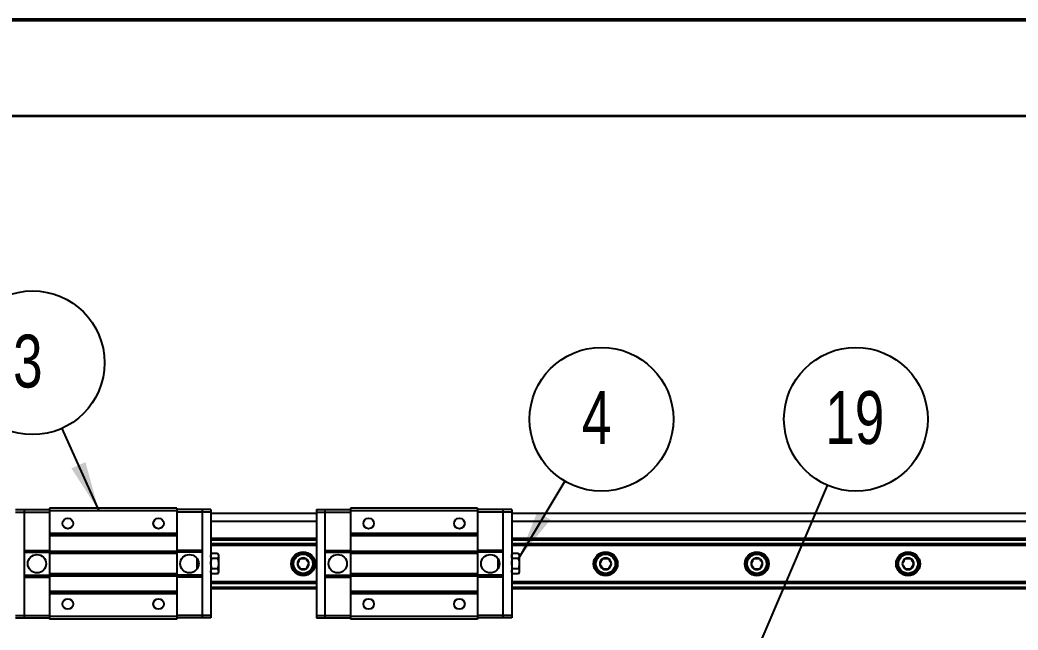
# Model space of a CAD drawing. Header units: millimetres. Extents: x 0 to 279, y 0 to 216.
# Drawn here: x 118.9 to 184.9, y 175.5 to 215.9 of the extents above; entities that cross this region are included whole.
import ezdxf

# ---------------------------------------------------------------- set-up
doc = ezdxf.new("R2010")
doc.units = ezdxf.units.MM
doc.layers.add('DIM', color=1, linetype='Continuous')
doc.layers.add('PAGE_BORDER', color=7, linetype='Continuous')
doc.styles.add('SLDTEXTSTYLE0', font='TXT', dxfattribs={"width": 0.75})
doc.dimstyles.new('SLDDIMSTYLE0', dxfattribs={"dimtxt": 0.18, "dimasz": 3.302, "dimexe": 0, "dimexo": 0.0625, "dimgap": 0, "dimtad": 0, "dimtih": 1, "dimtoh": 1, "dimdec": 0, "dimrnd": 1e-09, "dimzin": 0, "dimdsep": 46, "dimtxsty": 'Standard', "dimsah": 1, "dimcen": 0.09, "dimadec": 0, "dimazin": 0, "dimtfac": 3.302, "dimtdec": 0, "dimtofl": 0, "dimtmove": 0, "dimatfit": 3, "dimfxl": 0, "dimfrac": 2, "dimtolj": 1, "dimtzin": 0, "dimarcsym": 0})

# ---------------------------------------------------------------- blocks, each defined once
blk = doc.blocks.new('SW_NOTE_9')
at = {"layer": 'DIM', "color": 0}
blk.add_circle((-1.94, 4.342), 4.755, dxfattribs=at)
at = {"layer": 'DIM', "color": 0, "insert": (-3.233, 6.205), "char_height": 3.5, "attachment_point": 1, "style": 'SLDTEXTSTYLE0'}
blk.add_mtext('3', dxfattribs=at)
blk = doc.blocks.new('SW_NOTE_10')
at = {"layer": 'DIM', "color": 0}
blk.add_circle((2.433, 4.086), 4.755, dxfattribs=at)
at = {"layer": 'DIM', "color": 0, "insert": (1.14, 5.949), "char_height": 3.5, "attachment_point": 1, "style": 'SLDTEXTSTYLE0'}
blk.add_mtext('4', dxfattribs=at)
blk = doc.blocks.new('SW_NOTE_21')
at = {"layer": 'DIM', "color": 0}
blk.add_circle((1.868, 4.373), 4.755, dxfattribs=at)
at = {"layer": 'DIM', "color": 0, "insert": (1.798, 6.236), "char_height": 3.5, "attachment_point": 2, "style": 'SLDTEXTSTYLE0'}
blk.add_mtext('19', dxfattribs=at)

msp = doc.modelspace()

# ---------------------------------------------------------------- linework, layer by layer
at = {"color": 7, "linetype": 'Continuous', "lineweight": 50}
msp.add_line((0, 215.9), (279.4, 215.9), dxfattribs=at)
at = {"color": 7, "linetype": 'Continuous', "lineweight": 25}
for p, q in [((118.613, 183.504), (119.196, 183.504)), ((119.196, 183.504), (120.863, 183.504)), ((119.196, 183.34), (119.196, 183.504)), ((129.28, 183.588), (120.863, 183.588)), ((120.863, 183.588), (120.863, 183.421)), ((129.28, 183.588), (129.28, 183.421)), ((130.946, 183.504), (129.28, 183.504)), ((130.946, 183.504), (130.946, 183.34)), ((131.53, 183.504), (130.946, 183.504)), ((131.53, 183.504), (131.53, 183.34)), ((138.504, 183.504), (139.087, 183.504)), ((138.504, 183.504), (138.504, 183.34)), ((139.087, 183.504), (140.754, 183.504)), ((139.087, 183.34), (139.087, 183.504)), ((149.17, 183.588), (140.754, 183.588)), ((140.754, 183.588), (140.754, 183.421)), ((149.17, 183.588), (149.17, 183.421)), ((150.837, 183.504), (149.17, 183.504)), ((150.837, 183.504), (150.837, 183.34)), ((151.42, 183.504), (150.837, 183.504)), ((151.42, 183.504), (151.42, 183.34)), ((118.613, 183.34), (119.196, 183.34)), ((119.196, 183.34), (120.863, 183.34)), ((119.196, 180.804), (119.196, 183.34)), ((129.28, 183.421), (120.863, 183.421)), ((120.863, 183.421), (120.863, 181.921)), ((129.28, 183.421), (129.28, 181.921)), ((130.946, 183.34), (129.28, 183.34)), ((130.946, 183.34), (130.946, 180.804)), ((131.53, 183.34), (130.946, 183.34)), ((131.53, 183.34), (131.53, 176.502)), ((138.504, 183.254), (131.53, 183.254)), ((138.504, 183.34), (139.087, 183.34)), ((138.504, 183.34), (138.504, 176.502)), ((139.087, 183.34), (140.754, 183.34)), ((139.087, 180.804), (139.087, 183.34)), ((149.17, 183.421), (140.754, 183.421)), ((140.754, 183.421), (140.754, 181.921)), ((149.17, 183.421), (149.17, 181.921)), ((150.837, 183.34), (149.17, 183.34)), ((150.837, 183.34), (150.837, 180.804)), ((151.42, 183.34), (150.837, 183.34)), ((151.42, 183.34), (151.42, 176.502)), ((240.966, 183.254), (151.42, 183.254)), ((129.28, 181.921), (120.863, 181.921)), ((120.863, 181.921), (120.863, 181.888)), ((129.28, 181.888), (120.863, 181.888)), ((120.863, 181.888), (120.863, 181.769)), ((129.28, 181.769), (120.863, 181.769)), ((120.863, 181.769), (120.863, 180.74)), ((129.28, 181.921), (129.28, 181.888)), ((129.28, 181.888), (129.28, 181.769)), ((129.28, 181.769), (129.28, 180.74)), ((138.504, 181.588), (131.53, 181.588)), ((138.504, 181.536), (131.53, 181.536)), ((149.17, 181.921), (140.754, 181.921)), ((140.754, 181.921), (140.754, 181.888)), ((149.17, 181.888), (140.754, 181.888)), ((140.754, 181.888), (140.754, 181.769)), ((149.17, 181.769), (140.754, 181.769)), ((140.754, 181.769), (140.754, 180.74)), ((149.17, 181.921), (149.17, 181.888)), ((149.17, 181.888), (149.17, 181.769)), ((149.17, 181.769), (149.17, 180.74)), ((236.259, 181.588), (151.42, 181.588)), ((236.176, 181.536), (151.42, 181.536)), ((138.504, 181.229), (131.53, 181.229)), ((138.504, 181.193), (131.53, 181.193)), ((138.504, 181.127), (131.53, 181.127)), ((234.966, 181.229), (151.42, 181.229)), ((234.966, 181.193), (151.42, 181.193)), ((234.966, 181.127), (151.42, 181.127)), ((119.196, 180.804), (120.863, 180.804)), ((119.196, 180.688), (119.196, 180.804)), ((119.196, 180.688), (120.863, 180.688)), ((119.196, 179.154), (119.196, 180.688)), ((129.28, 180.74), (120.863, 180.74)), ((120.863, 180.74), (120.863, 180.72)), ((120.863, 180.688), (120.863, 180.72)), ((120.863, 180.64), (120.863, 180.688)), ((120.863, 180.64), (120.863, 180.621)), ((129.28, 180.621), (120.863, 180.621)), ((120.863, 180.621), (120.863, 180.588)), ((129.28, 180.588), (120.863, 180.588)), ((120.863, 180.588), (120.863, 179.254)), ((130.946, 180.804), (129.28, 180.804)), ((129.28, 180.74), (129.28, 180.72)), ((129.28, 180.72), (129.28, 180.688)), ((130.946, 180.688), (129.28, 180.688)), ((129.28, 180.688), (129.28, 180.64)), ((129.28, 180.64), (129.28, 180.621)), ((129.28, 180.621), (129.28, 180.588)), ((129.28, 180.588), (129.28, 179.254)), ((130.63, 179.612), (130.63, 180.242)), ((130.946, 180.804), (130.946, 180.688)), ((130.946, 180.688), (130.946, 179.154)), ((131.582, 180.595), (131.53, 180.504)), ((131.977, 180.595), (131.582, 180.595)), ((131.977, 180.258), (131.582, 180.258)), ((132.03, 180.504), (131.977, 180.595)), ((132.03, 180.504), (132.03, 180.426)), ((132.03, 180.426), (132.03, 179.921)), ((139.087, 180.804), (140.754, 180.804)), ((139.087, 180.688), (139.087, 180.804)), ((139.087, 180.688), (140.754, 180.688)), ((139.087, 179.154), (139.087, 180.688)), ((149.17, 180.74), (140.754, 180.74)), ((140.754, 180.74), (140.754, 180.72)), ((140.754, 180.688), (140.754, 180.72)), ((140.754, 180.64), (140.754, 180.688)), ((140.754, 180.64), (140.754, 180.621)), ((149.17, 180.621), (140.754, 180.621)), ((140.754, 180.621), (140.754, 180.588)), ((149.17, 180.588), (140.754, 180.588)), ((140.754, 180.588), (140.754, 179.254)), ((150.837, 180.804), (149.17, 180.804)), ((149.17, 180.74), (149.17, 180.72)), ((149.17, 180.72), (149.17, 180.688)), ((150.837, 180.688), (149.17, 180.688)), ((149.17, 180.688), (149.17, 180.64)), ((149.17, 180.64), (149.17, 180.621)), ((149.17, 180.621), (149.17, 180.588)), ((149.17, 180.588), (149.17, 179.254)), ((150.52, 179.612), (150.52, 180.242)), ((150.837, 180.804), (150.837, 180.688)), ((150.837, 180.688), (150.837, 179.154)), ((151.472, 180.595), (151.42, 180.504)), ((151.868, 180.595), (151.472, 180.595)), ((151.868, 180.258), (151.472, 180.258)), ((151.92, 180.504), (151.868, 180.595)), ((151.92, 180.504), (151.92, 180.426)), ((151.92, 180.426), (151.92, 179.921)), ((130.724, 179.955), (130.728, 179.904)), ((131.582, 179.584), (131.53, 179.921)), ((131.977, 179.584), (131.582, 179.584)), ((132.03, 179.921), (132.03, 179.416)), ((151.472, 179.584), (151.42, 179.921)), ((151.868, 179.584), (151.472, 179.584)), ((151.92, 179.921), (151.92, 179.416)), ((119.196, 179.154), (120.863, 179.154)), ((119.196, 179.038), (119.196, 179.154)), ((119.196, 179.038), (120.863, 179.038)), ((119.196, 176.502), (119.196, 179.038)), ((129.28, 179.254), (120.863, 179.254)), ((120.863, 179.254), (120.863, 179.221)), ((129.28, 179.221), (120.863, 179.221)), ((120.863, 179.221), (120.863, 179.202)), ((120.863, 179.154), (120.863, 179.202)), ((120.863, 179.122), (120.863, 179.154)), ((120.863, 179.122), (120.863, 179.102)), ((129.28, 179.102), (120.863, 179.102)), ((120.863, 179.102), (120.863, 178.073)), ((129.28, 179.254), (129.28, 179.221)), ((129.28, 179.221), (129.28, 179.202)), ((129.28, 179.202), (129.28, 179.154)), ((130.946, 179.154), (129.28, 179.154)), ((129.28, 179.154), (129.28, 179.122)), ((129.28, 179.122), (129.28, 179.102)), ((129.28, 179.102), (129.28, 178.073)), ((130.946, 179.038), (129.28, 179.038)), ((130.946, 179.154), (130.946, 179.038)), ((130.946, 179.038), (130.946, 176.502)), ((131.53, 179.338), (131.582, 179.248)), ((131.977, 179.248), (131.582, 179.248)), ((131.977, 179.248), (132.03, 179.338)), ((132.03, 179.416), (132.03, 179.338)), ((139.087, 179.154), (140.754, 179.154)), ((139.087, 179.038), (139.087, 179.154)), ((139.087, 179.038), (140.754, 179.038)), ((139.087, 176.502), (139.087, 179.038)), ((149.17, 179.254), (140.754, 179.254)), ((140.754, 179.254), (140.754, 179.221)), ((149.17, 179.221), (140.754, 179.221)), ((140.754, 179.221), (140.754, 179.202)), ((140.754, 179.154), (140.754, 179.202)), ((140.754, 179.122), (140.754, 179.154)), ((140.754, 179.122), (140.754, 179.102)), ((149.17, 179.102), (140.754, 179.102)), ((140.754, 179.102), (140.754, 178.073)), ((149.17, 179.254), (149.17, 179.221)), ((149.17, 179.221), (149.17, 179.202)), ((149.17, 179.202), (149.17, 179.154)), ((150.837, 179.154), (149.17, 179.154)), ((149.17, 179.154), (149.17, 179.122)), ((149.17, 179.122), (149.17, 179.102)), ((149.17, 179.102), (149.17, 178.073)), ((150.837, 179.038), (149.17, 179.038)), ((150.837, 179.154), (150.837, 179.038)), ((150.837, 179.038), (150.837, 176.502)), ((151.42, 179.338), (151.472, 179.248)), ((151.868, 179.248), (151.472, 179.248)), ((151.868, 179.248), (151.92, 179.338)), ((151.92, 179.416), (151.92, 179.338)), ((138.504, 178.715), (131.53, 178.715)), ((138.504, 178.649), (131.53, 178.649)), ((138.504, 178.613), (131.53, 178.613)), ((138.504, 178.306), (131.53, 178.306)), ((138.504, 178.254), (131.53, 178.254)), ((234.966, 178.715), (151.42, 178.715)), ((234.966, 178.649), (151.42, 178.649)), ((234.966, 178.613), (151.42, 178.613)), ((236.176, 178.306), (151.42, 178.306)), ((236.259, 178.254), (151.42, 178.254)), ((129.28, 178.073), (120.863, 178.073)), ((120.863, 178.073), (120.863, 177.954)), ((129.28, 177.954), (120.863, 177.954)), ((120.863, 177.954), (120.863, 177.921)), ((129.28, 177.921), (120.863, 177.921)), ((120.863, 177.921), (120.863, 176.421)), ((129.28, 178.073), (129.28, 177.954)), ((129.28, 177.954), (129.28, 177.921)), ((129.28, 177.921), (129.28, 176.421)), ((149.17, 178.073), (140.754, 178.073)), ((140.754, 178.073), (140.754, 177.954)), ((149.17, 177.954), (140.754, 177.954)), ((140.754, 177.954), (140.754, 177.921)), ((149.17, 177.921), (140.754, 177.921)), ((140.754, 177.921), (140.754, 176.421)), ((149.17, 178.073), (149.17, 177.954)), ((149.17, 177.954), (149.17, 177.921)), ((149.17, 177.921), (149.17, 176.421)), ((118.613, 176.502), (119.196, 176.502)), ((118.613, 176.338), (119.196, 176.338)), ((119.196, 176.502), (120.863, 176.502)), ((119.196, 176.338), (119.196, 176.502)), ((119.196, 176.338), (120.863, 176.338)), ((129.28, 176.421), (120.863, 176.421)), ((120.863, 176.421), (120.863, 176.254)), ((129.28, 176.254), (120.863, 176.254)), ((130.946, 176.502), (129.28, 176.502)), ((129.28, 176.421), (129.28, 176.254)), ((130.946, 176.338), (129.28, 176.338)), ((130.946, 176.502), (130.946, 176.338)), ((131.53, 176.502), (130.946, 176.502)), ((131.53, 176.338), (130.946, 176.338)), ((131.53, 176.502), (131.53, 176.338)), ((138.504, 176.502), (139.087, 176.502)), ((138.504, 176.502), (138.504, 176.338)), ((138.504, 176.338), (139.087, 176.338)), ((139.087, 176.502), (140.754, 176.502)), ((139.087, 176.338), (139.087, 176.502)), ((139.087, 176.338), (140.754, 176.338)), ((149.17, 176.421), (140.754, 176.421)), ((140.754, 176.421), (140.754, 176.254)), ((149.17, 176.254), (140.754, 176.254)), ((150.837, 176.502), (149.17, 176.502)), ((149.17, 176.421), (149.17, 176.254)), ((150.837, 176.338), (149.17, 176.338)), ((150.837, 176.502), (150.837, 176.338)), ((151.42, 176.502), (150.837, 176.502)), ((151.42, 176.338), (150.837, 176.338)), ((151.42, 176.502), (151.42, 176.338))]:
    msp.add_line(p, q, dxfattribs=at)
at = {"color": 8, "linetype": 'Continuous', "lineweight": 25}
for p, q in [((138.504, 182.726), (131.53, 182.726)), ((240.966, 182.726), (151.42, 182.726)), ((138.504, 181.563), (131.53, 181.563)), ((236.22, 181.563), (151.42, 181.563)), ((138.504, 181.491), (131.53, 181.491)), ((236.105, 181.491), (151.42, 181.491)), ((138.504, 178.351), (131.53, 178.351)), ((138.504, 178.279), (131.53, 178.279)), ((236.105, 178.351), (151.42, 178.351)), ((236.22, 178.279), (151.42, 178.279))]:
    msp.add_line(p, q, dxfattribs=at)
at = {"color": 7, "linetype": 'Continuous', "lineweight": 25}
for centre, radius in [((122.071, 182.588), 0.35), ((128.071, 182.588), 0.35), ((141.962, 182.588), 0.35), ((147.962, 182.588), 0.35), ((120.03, 179.921), 0.608), ((130.113, 179.921), 0.608), ((137.632, 179.921), 0.792), ((137.632, 179.921), 0.75), ((137.632, 179.921), 0.708), ((137.632, 179.921), 0.638), ((139.92, 179.921), 0.608), ((150.004, 179.921), 0.608), ((157.632, 179.921), 0.792), ((157.632, 179.921), 0.75), ((157.632, 179.921), 0.708), ((157.632, 179.921), 0.638), ((167.632, 179.921), 0.792), ((167.632, 179.921), 0.75), ((167.632, 179.921), 0.708), ((167.632, 179.921), 0.638), ((177.632, 179.921), 0.792), ((177.632, 179.921), 0.75), ((177.632, 179.921), 0.708), ((177.632, 179.921), 0.638), ((122.071, 177.254), 0.35), ((128.071, 177.254), 0.35), ((141.962, 177.254), 0.35), ((147.962, 177.254), 0.35)]:
    msp.add_circle(centre, radius, dxfattribs=at)
for centre, start, end in [((137.632, 179.921), 120, 180), ((137.632, 179.921), 60, 120), ((137.632, 179.921), 0, 60), ((157.632, 179.921), 120, 180), ((157.632, 179.921), 60, 120), ((157.632, 179.921), 0, 60), ((167.632, 179.921), 120, 180), ((167.632, 179.921), 60, 120), ((167.632, 179.921), 0, 60), ((177.632, 179.921), 120, 180), ((177.632, 179.921), 60, 120), ((177.632, 179.921), 0, 60), ((137.632, 179.921), 180, 240), ((137.632, 179.921), 240, 300), ((137.632, 179.921), 300, 0), ((157.632, 179.921), 180, 240), ((157.632, 179.921), 240, 300), ((157.632, 179.921), 300, 0), ((167.632, 179.921), 180, 240), ((167.632, 179.921), 240, 300), ((167.632, 179.921), 300, 0), ((177.632, 179.921), 180, 240), ((177.632, 179.921), 240, 300), ((177.632, 179.921), 300, 0)]:
    msp.add_arc(centre, 0.385, start, end, dxfattribs=at)
for points, knots in [([(131.53, 180.426), (131.53, 180.43), (131.53, 180.46), (131.541, 180.517), (131.568, 180.569), (131.582, 180.595)], [0, 0, 0, 0, 0.070036, 0.530757, 1, 1, 1, 1]), ([(131.582, 180.258), (131.567, 180.285), (131.538, 180.34), (131.532, 180.397), (131.53, 180.426)], [0, 0, 0, 0, 0.495458, 1, 1, 1, 1]), ([(131.53, 179.921), (131.53, 179.929), (131.53, 179.99), (131.541, 180.103), (131.568, 180.206), (131.582, 180.258)], [0, 0, 0, 0, 0.070036, 0.530757, 1, 1, 1, 1]), ([(131.977, 180.595), (131.992, 180.567), (132.021, 180.512), (132.027, 180.455), (132.03, 180.426)], [0, 0, 0, 0, 0.495458, 1, 1, 1, 1]), ([(132.03, 180.426), (132.029, 180.422), (132.029, 180.392), (132.018, 180.335), (131.991, 180.284), (131.977, 180.258)], [0, 0, 0, 0, 0.070036, 0.530757, 1, 1, 1, 1]), ([(131.977, 180.258), (131.987, 180.222), (132.002, 180.167), (132.016, 180.093), (132.026, 180.017), (132.028, 179.96), (132.03, 179.921)], [0, 0, 0, 0, 0.329812, 0.495383, 0.659853, 1, 1, 1, 1]), ([(137.44, 180.254), (137.412, 180.207), (137.365, 180.125), (137.297, 180.006), (137.262, 179.947), (137.247, 179.921)], [0, 0, 0, 0, 0.439122, 0.751371, 1, 1, 1, 1]), ([(137.825, 180.254), (137.803, 180.254), (137.741, 180.254), (137.628, 180.254), (137.518, 180.254), (137.459, 180.254), (137.44, 180.254)], [0, 0, 0, 0, 0.180942, 0.506293, 0.843975, 1, 1, 1, 1]), ([(138.017, 179.921), (137.99, 179.969), (137.942, 180.05), (137.874, 180.169), (137.84, 180.228), (137.825, 180.254)], [0, 0, 0, 0, 0.439122, 0.751371, 1, 1, 1, 1]), ([(151.42, 180.426), (151.42, 180.43), (151.421, 180.46), (151.432, 180.517), (151.459, 180.569), (151.472, 180.595)], [0, 0, 0, 0, 0.070036, 0.530757, 1, 1, 1, 1]), ([(151.472, 180.258), (151.458, 180.285), (151.429, 180.34), (151.423, 180.397), (151.42, 180.426)], [0, 0, 0, 0, 0.495458, 1, 1, 1, 1]), ([(151.42, 179.921), (151.42, 179.929), (151.421, 179.99), (151.432, 180.103), (151.459, 180.206), (151.472, 180.258)], [0, 0, 0, 0, 0.070036, 0.530757, 1, 1, 1, 1]), ([(151.868, 180.595), (151.883, 180.567), (151.912, 180.512), (151.918, 180.455), (151.92, 180.426)], [0, 0, 0, 0, 0.495458, 1, 1, 1, 1]), ([(151.92, 180.426), (151.92, 180.422), (151.92, 180.392), (151.908, 180.335), (151.882, 180.284), (151.868, 180.258)], [0, 0, 0, 0, 0.070036, 0.530757, 1, 1, 1, 1]), ([(151.868, 180.258), (151.878, 180.222), (151.893, 180.167), (151.906, 180.093), (151.917, 180.017), (151.919, 179.96), (151.92, 179.921)], [0, 0, 0, 0, 0.329812, 0.495383, 0.659853, 1, 1, 1, 1]), ([(157.44, 180.254), (157.412, 180.207), (157.365, 180.125), (157.297, 180.006), (157.262, 179.947), (157.247, 179.921)], [0, 0, 0, 0, 0.439122, 0.751371, 1, 1, 1, 1]), ([(157.825, 180.254), (157.803, 180.254), (157.741, 180.254), (157.628, 180.254), (157.518, 180.254), (157.459, 180.254), (157.44, 180.254)], [0, 0, 0, 0, 0.180942, 0.506293, 0.843975, 1, 1, 1, 1]), ([(158.017, 179.921), (157.99, 179.969), (157.942, 180.05), (157.874, 180.169), (157.84, 180.228), (157.825, 180.254)], [0, 0, 0, 0, 0.439122, 0.751371, 1, 1, 1, 1]), ([(167.44, 180.254), (167.412, 180.207), (167.365, 180.125), (167.297, 180.006), (167.262, 179.947), (167.247, 179.921)], [0, 0, 0, 0, 0.439122, 0.751371, 1, 1, 1, 1]), ([(167.825, 180.254), (167.803, 180.254), (167.741, 180.254), (167.628, 180.254), (167.518, 180.254), (167.459, 180.254), (167.44, 180.254)], [0, 0, 0, 0, 0.180942, 0.506293, 0.843975, 1, 1, 1, 1]), ([(168.017, 179.921), (167.99, 179.969), (167.942, 180.05), (167.874, 180.169), (167.84, 180.228), (167.825, 180.254)], [0, 0, 0, 0, 0.439122, 0.751371, 1, 1, 1, 1]), ([(177.44, 180.254), (177.412, 180.207), (177.365, 180.125), (177.297, 180.006), (177.262, 179.947), (177.247, 179.921)], [0, 0, 0, 0, 0.439122, 0.751371, 1, 1, 1, 1]), ([(177.825, 180.254), (177.803, 180.254), (177.741, 180.254), (177.628, 180.254), (177.518, 180.254), (177.459, 180.254), (177.44, 180.254)], [0, 0, 0, 0, 0.180942, 0.506293, 0.843975, 1, 1, 1, 1]), ([(178.017, 179.921), (177.99, 179.969), (177.942, 180.05), (177.874, 180.169), (177.84, 180.228), (177.825, 180.254)], [0, 0, 0, 0, 0.439122, 0.751371, 1, 1, 1, 1]), ([(130.664, 180.171), (130.665, 180.138), (130.669, 180.059), (130.674, 179.91), (130.678, 179.788), (130.68, 179.731), (130.681, 179.722)], [0, 0, 0, 0, 0.251439, 0.589744, 0.931571, 1, 1, 1, 1]), ([(131.53, 179.416), (131.536, 179.461), (131.545, 179.518), (131.575, 179.573), (131.582, 179.584)], [0, 0, 0, 0, 0.794635, 1, 1, 1, 1]), ([(132.03, 179.921), (132.029, 179.913), (132.029, 179.799), (132.002, 179.688), (131.977, 179.584)], [0, 0, 0, 0, 0.070174, 1, 1, 1, 1]), ([(131.977, 179.584), (131.984, 179.573), (132.014, 179.518), (132.023, 179.461), (132.03, 179.416)], [0, 0, 0, 0, 0.205365, 1, 1, 1, 1]), ([(137.247, 179.921), (137.275, 179.873), (137.322, 179.792), (137.391, 179.673), (137.425, 179.614), (137.44, 179.588)], [0, 0, 0, 0, 0.439122, 0.751371, 1, 1, 1, 1]), ([(137.44, 179.588), (137.459, 179.588), (137.518, 179.588), (137.628, 179.588), (137.741, 179.588), (137.803, 179.588), (137.825, 179.588)], [0, 0, 0, 0, 0.156025, 0.493707, 0.819058, 1, 1, 1, 1]), ([(137.825, 179.588), (137.852, 179.635), (137.899, 179.717), (137.968, 179.836), (138.002, 179.895), (138.017, 179.921)], [0, 0, 0, 0, 0.439122, 0.751371, 1, 1, 1, 1]), ([(150.555, 180.171), (150.556, 180.138), (150.559, 180.059), (150.565, 179.91), (150.569, 179.788), (150.571, 179.731), (150.571, 179.722)], [0, 0, 0, 0, 0.2514392, 0.5897436, 0.9315711, 1, 1, 1, 1]), ([(151.42, 179.416), (151.427, 179.461), (151.435, 179.518), (151.466, 179.573), (151.472, 179.584)], [0, 0, 0, 0, 0.794635, 1, 1, 1, 1]), ([(151.92, 179.921), (151.92, 179.913), (151.92, 179.799), (151.893, 179.688), (151.868, 179.584)], [0, 0, 0, 0, 0.070174, 1, 1, 1, 1]), ([(151.868, 179.584), (151.875, 179.573), (151.905, 179.518), (151.914, 179.461), (151.92, 179.416)], [0, 0, 0, 0, 0.205365, 1, 1, 1, 1]), ([(157.247, 179.921), (157.275, 179.873), (157.322, 179.792), (157.391, 179.673), (157.425, 179.614), (157.44, 179.588)], [0, 0, 0, 0, 0.439122, 0.751371, 1, 1, 1, 1]), ([(157.44, 179.588), (157.459, 179.588), (157.518, 179.588), (157.628, 179.588), (157.741, 179.588), (157.803, 179.588), (157.825, 179.588)], [0, 0, 0, 0, 0.156025, 0.493707, 0.819058, 1, 1, 1, 1]), ([(157.825, 179.588), (157.852, 179.635), (157.899, 179.717), (157.968, 179.836), (158.002, 179.895), (158.017, 179.921)], [0, 0, 0, 0, 0.439122, 0.751371, 1, 1, 1, 1]), ([(167.247, 179.921), (167.275, 179.873), (167.322, 179.792), (167.391, 179.673), (167.425, 179.614), (167.44, 179.588)], [0, 0, 0, 0, 0.439122, 0.751371, 1, 1, 1, 1]), ([(167.44, 179.588), (167.459, 179.588), (167.518, 179.588), (167.628, 179.588), (167.741, 179.588), (167.803, 179.588), (167.825, 179.588)], [0, 0, 0, 0, 0.156025, 0.493707, 0.819058, 1, 1, 1, 1]), ([(167.825, 179.588), (167.852, 179.635), (167.899, 179.717), (167.968, 179.836), (168.002, 179.895), (168.017, 179.921)], [0, 0, 0, 0, 0.439122, 0.751371, 1, 1, 1, 1]), ([(177.247, 179.921), (177.275, 179.873), (177.322, 179.792), (177.391, 179.673), (177.425, 179.614), (177.44, 179.588)], [0, 0, 0, 0, 0.439122, 0.751371, 1, 1, 1, 1]), ([(177.44, 179.588), (177.459, 179.588), (177.518, 179.588), (177.628, 179.588), (177.741, 179.588), (177.803, 179.588), (177.825, 179.588)], [0, 0, 0, 0, 0.156025, 0.493707, 0.819058, 1, 1, 1, 1]), ([(177.825, 179.588), (177.852, 179.635), (177.899, 179.717), (177.968, 179.836), (178.002, 179.895), (178.017, 179.921)], [0, 0, 0, 0, 0.439122, 0.751371, 1, 1, 1, 1]), ([(131.582, 179.248), (131.56, 179.29), (131.533, 179.346), (131.53, 179.403), (131.53, 179.416)], [0, 0, 0, 0, 0.772574, 1, 1, 1, 1]), ([(132.03, 179.416), (132.029, 179.403), (132.027, 179.346), (131.999, 179.29), (131.977, 179.248)], [0, 0, 0, 0, 0.227426, 1, 1, 1, 1]), ([(151.472, 179.248), (151.451, 179.29), (151.423, 179.346), (151.421, 179.403), (151.42, 179.416)], [0, 0, 0, 0, 0.772574, 1, 1, 1, 1]), ([(151.92, 179.416), (151.92, 179.403), (151.917, 179.346), (151.89, 179.29), (151.868, 179.248)], [0, 0, 0, 0, 0.227426, 1, 1, 1, 1])]:
    msp.add_open_spline(points, degree=3, knots=knots, dxfattribs=at)
at = {"layer": 'DIM'}
for p, q in [((121.683, 188.874), (124.119, 183.421)), ((154.926, 185.392), (151.868, 180.258))]:
    msp.add_line(p, q, dxfattribs=at)
for points in [[(124.119, 183.421), (123.236, 186.643), (122.308, 186.229)], [(151.868, 180.258), (153.994, 182.835), (153.122, 183.355)]]:
    msp.add_solid(points, dxfattribs=at)
at = {"layer": 'PAGE_BORDER', "lineweight": 35}
msp.add_line((6.35, 209.55), (273.05, 209.55), dxfattribs=at)

# ---------------------------------------------------------------- block references
at = {"layer": 'DIM'}
for name, p in [('SW_NOTE_9', (121.683, 188.874)), ('SW_NOTE_10', (154.926, 185.392)), ('SW_NOTE_21', (172.314, 185.105))]:
    msp.add_blockref(name, p, dxfattribs=at)

# ---------------------------------------------------------------- leaders
msp.add_leader([(166.195, 170.779), (172.314, 185.105)], dimstyle='SLDDIMSTYLE0', dxfattribs=at)

doc.saveas('drawing.dxf')
